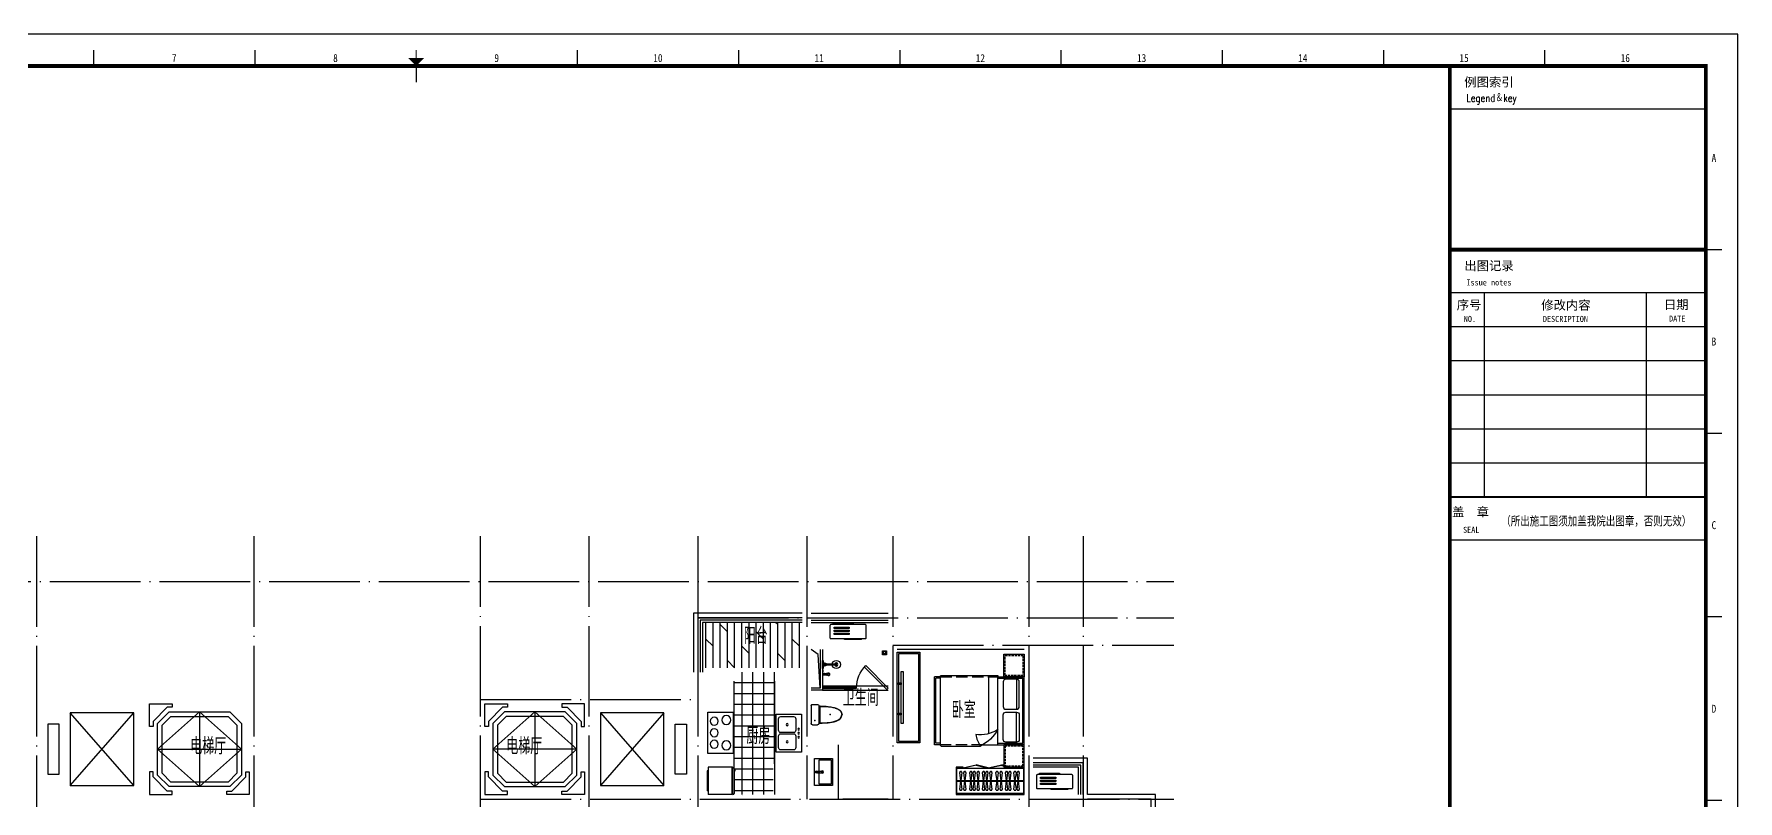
# Model space of a CAD drawing. Extents: x 921942 to 1159542, y -958603 to -790785.
# Drawn here: x 1003142 to 1040742, y -933579 to -916648 of the extents above; entities that cross this region are included whole.
import ezdxf
from ezdxf.enums import TextEntityAlignment as Align

# ---------------------------------------------------------------- set-up
doc = ezdxf.new("R2010")
doc.units = 0
doc.header["$LTSCALE"] = 1000
doc.header["$MEASUREMENT"] = 0
doc.linetypes.add('DASH', pattern=[0.35, 0.25, -0.1])
doc.linetypes.add('DOTE', pattern=[2.42, 2, -0.2, 0.02, -0.2])
doc.layers.get('0').update_dxf_attribs({"linetype": 'CONTINUOUS'})
for name, color, linetype in [('BALCONY', 6, 'CONTINUOUS'), ('DOTE', 1, 'DOTE'), ('STAIR', 2, 'CONTINUOUS'), ('TT', 7, 'CONTINUOUS'), ('WINDOW', 4, 'CONTINUOUS'), ('厨卫', 8, 'CONTINUOUS'), ('图框', 255, 'CONTINUOUS'), ('家具', 8, 'CONTINUOUS'), ('平面填充', 250, 'CONTINUOUS'), ('看线', 2, 'CONTINUOUS'), ('空调', 8, 'CONTINUOUS'), ('管道', 8, 'CONTINUOUS'), ('造型墙', 55, 'CONTINUOUS')]:
    doc.layers.add(name, color=color, linetype=linetype)
doc.styles.add('SHEET1', font='romanc.shx', dxfattribs={"width": 0.65, "bigfont": 'tssdchn.shx'})
doc.styles.get("Standard").update_dxf_attribs({"font": 'GBENOR', "bigfont": 'GBCBIG'})
doc.styles.add('TKZ1', font='SIMHEI.TTF', dxfattribs={"width": 0.7})
doc.styles.add('图签栏', font='SimSun.ttf')

# ---------------------------------------------------------------- blocks, each defined once
blk = doc.blocks.new('aswqdfrsgfh')
at = {"layer": '厨卫', "linetype": 'ByBlock'}
for p, q in [((-513, 299), (-513, -260)), ((401, 299), (-513, 299)), ((401, -260), (401, 299)), ((-513, -260), (401, -260))]:
    blk.add_line(p, q, dxfattribs=at)
for centre, radius in [((-310, 159), 88.9), ((-56, 159), 88.9), ((198, 159), 88.9), ((-336, -108), 102), ((223, -108), 102)]:
    blk.add_circle(centre, radius, dxfattribs=at)
blk = doc.blocks.new('asfsdgdfh')
at = {"layer": '厨卫'}
for p, q in [((-103, -121), (-103, -33)), ((-73, -121), (-73, -33))]:
    blk.add_line(p, q, dxfattribs=at)
blk.add_lwpolyline([(212, 214), (-388, 214), (-388, -186), (212, -186)], close=True, dxfattribs=at)
blk.add_lwpolyline([(-73, -86), (172, -86, 0.414214), (182, -76), (182, 174, 0.414214), (172, 184), (-348, 184, 0.414214), (-358, 174), (-358, -76, 0.414214), (-348, -86), (-103, -86)], format="xyb", dxfattribs=at)
for radius in [25, 20]:
    blk.add_circle((-88, -11), radius, dxfattribs=at)
for centre, radius, start, end in [((-88, -138), 23, 99.4881, 80.5119), ((-88, -138), 12.3, 106.4136, 73.5864), ((-88, -138), 10.7, 108.3951, 71.6049), ((218, -111), 310, 175.5082, 184.4918), ((-88, -87), 2.86, 0, 180), ((-88, -136), 2.86, 180, 0), ((-394, -111), 310, 355.5082, 4.4918)]:
    blk.add_arc(centre, radius, start, end, dxfattribs=at)
for centre in [(-88, -33), (-88, -42), (-88, -44)]:
    blk.add_ellipse(centre, major_axis=(-15.3, 0), ratio=0.448066, start_param=3.141593, end_param=6.283185, dxfattribs=at)
blk = doc.blocks.new('asfdgfhgfh')
at = {"layer": '厨卫', "lineweight": -3}
for p, q in [((-222, -50), (-222, -125)), ((-222, -72), (-192, -72)), ((-192, -50), (-192, -125)), ((-12, -37), (-12, -27)), ((4, -42), (4, -315)), ((14, -315), (14, -42)), ((31, -37), (31, -27))]:
    blk.add_line(p, q, dxfattribs=at)
at = {"layer": '厨卫', "color": 8}
for p, q in [((-6, -37), (-6, -27)), ((24, -34), (24, -27))]:
    blk.add_line(p, q, dxfattribs=at)
at = {"layer": '厨卫', "lineweight": -3}
for points in [[(-195, -40), (-195, -12), (-219, -12), (-219, -40)], [(-1, -27), (-46, -27), (-76, -22), (-76, -12)], [(-76, -12), (94, -12), (94, -22), (64, -27), (19, -27)], [(-19, -61), (-29, -61), (-29, -57), (-19, -57)], [(4, -82), (-19, -82), (-19, -37), (-6, -37)], [(24, -37), (37, -37), (37, -82), (14, -82)], [(37, -57), (47, -57), (47, -61), (37, -61)]]:
    blk.add_lwpolyline(points, dxfattribs=at)
for points in [[(-162, -12), (-162, -22), (-106, -22), (-106, -12)], [(40, -12), (40, -22), (-22, -22), (-22, -12)]]:
    blk.add_lwpolyline(points, close=True, dxfattribs=at)
at = {"layer": '厨卫', "color": 8}
for points in [[(4, -62), (-6, -62), (-6, -34), (-1, -34)], [(19, -34), (24, -34), (24, -62), (14, -62)]]:
    blk.add_lwpolyline(points, dxfattribs=at)
blk.add_lwpolyline([(19, -22), (19, -42), (-1, -42), (-1, -22)], close=True, dxfattribs=at)
for centre, radius in [((-207, -50), 15), ((-207, -99), 15), ((9, -315), 5)]:
    blk.add_circle(centre, radius, dxfattribs=at)
at = {"layer": '厨卫', "lineweight": -3}
blk.add_circle((9, -315), 89.5, dxfattribs=at)
for centre, start, end in [((-239, -119), 286.4181, 340.3267), ((-175, -119), 199.6733, 253.5819)]:
    blk.add_arc(centre, 17.7, start, end, dxfattribs=at)
at = {"layer": '厨卫', "color": 8}
for centre, radius, start, end in [((-207, -50), 17, 133.3359, 208.0725), ((-207, -99), 17, 151.9275, 28.0725), ((-207, -50), 17, 331.9275, 46.6641), ((9, -315), 35, 98.2132, 81.7868), ((9, -315), 9, 123.749, 56.251)]:
    blk.add_arc(centre, radius, start, end, dxfattribs=at)
at = {"layer": '厨卫', "lineweight": -3, "extrusion": (0, 0, -1)}
for centre, major_axis, ratio, start_param, end_param in [((-207, -147), (33.6, 0), 0.612909, -0.37962, 3.521213), ((-207, -138), (31.4, 0), 0.47884, -1.072899, 4.214492)]:
    blk.add_ellipse(centre, major_axis=major_axis, ratio=ratio, start_param=start_param, end_param=end_param, dxfattribs=at)
blk = doc.blocks.new('aswfdgdfh')
at = {"layer": '厨卫'}
blk.add_lwpolyline([(43, -43), (43, 43), (-43, 43), (-43, -43)], close=True, dxfattribs=at)
at = {"layer": '厨卫', "color": 8}
for points in [[(-33, 0), (-33, 1), (-17, 1), (-17, 0)], [(-24, 23), (-22, 24), (-11, 13), (-13, 12)], [(0, 33), (1, 33), (1, 17), (0, 17)], [(23, 24), (24, 22), (13, 11), (12, 13)], [(33, 0), (33, -1), (17, -1), (17, 0)], [(-23, -24), (-24, -22), (-13, -11), (-12, -13)], [(0, -33), (-1, -33), (-1, -17), (0, -17)], [(24, -23), (22, -24), (11, -13), (13, -12)]]:
    blk.add_lwpolyline(points, close=True, dxfattribs=at)
blk.add_circle((0, 0), 36.6, dxfattribs=at)
blk = doc.blocks.new('DR2045')
at = {"color": 0, "linetype": 'ByBlock'}
for p, q in [((0, 0), (-1.1, -1.1)), ((0, 0), (17, -17)), ((-1.1, -1.1), (15.9, -18))]:
    blk.add_line(p, q, dxfattribs=at)
blk.add_arc((0, 0), 24, 270, 315, dxfattribs=at)
blk = doc.blocks.new('asfdgfh')
at = {"layer": '厨卫', "ltscale": 100}
for p, q in [((-266, -207, 0), (-266, -92, 0)), ((159, -67, 0), (-241, -67, 0)), ((159, -232, 0), (-241, -232, 0)), ((145, -40, 0), (-228, -40, 0)), ((184, -207, 0), (184, -92, 0))]:
    blk.add_line(p, q, dxfattribs=at)
for centre, radius, start, end in [((-241, -92, 0), 25, 90, 180), ((-241, -207, 0), 25, 180, 270), ((-261, -39, 0), 33.7, 303.6157, 10.847), ((178, -39, 0), 33.9, 169.3113, 235.1347), ((159, -92, 0), 25, 0, 90), ((159, -207, 0), 25, 270, 0)]:
    blk.add_arc(centre, radius, start, end, dxfattribs=at)
for points, knots in [([(-227, -33, 0), (-227, 85, 0), (-226, 243, 0), (-137, 424, 0), (-69, 441, 0), (-41, 448, 0)], [0, 0, 0, 0, 355.24272, 473.249847, 556.576042, 556.576042, 556.576042, 556.576042]), ([(-222, -41, 0), (-222, -2, 0), (-222, 29, 0), (-220, 90, 0), (-219, 121, 0), (-213, 182, 0), (-208, 213, 0), (-198, 258, 0), (-194, 273, 0), (-187, 296, 0), (-184, 303, 0), (-180, 315, 0), (-179, 319, 0), (-176, 326, 0), (-174, 330, 0), (-170, 341, 0), (-167, 348, 0), (-160, 363, 0), (-156, 369, 0), (-148, 382, 0), (-143, 389, 0), (-134, 400, 0), (-129, 405, 0), (-121, 412, 0), (-118, 414, 0), (-112, 418, 0), (-109, 420, 0), (-102, 423, 0), (-99, 425, 0), (-92, 428, 0), (-89, 429, 0), (-78, 433, 0), (-71, 435, 0), (-56, 440, 0), (-48, 441, 0), (-40, 443, 0)], [0, 0, 0, 0, 92.762674, 92.762674, 185.525347, 185.525347, 278.288021, 278.288021, 324.669358, 324.669358, 347.860026, 347.860026, 359.45536, 359.45536, 371.050694, 371.050694, 394.241363, 394.241363, 417.432031, 417.432031, 440.6227, 440.6227, 463.813368, 463.813368, 475.408702, 475.408702, 487.004036, 487.004036, 498.599371, 498.599371, 510.194705, 510.194705, 533.385373, 533.385373, 556.576042, 556.576042, 556.576042, 556.576042]), ([(140, -40, 0), (140, -2, 0), (139, 29, 0), (138, 90, 0), (136, 121, 0), (130, 182, 0), (125, 213, 0), (115, 258, 0), (111, 273, 0), (104, 296, 0), (101, 303, 0), (97, 315, 0), (96, 319, 0), (93, 326, 0), (92, 330, 0), (87, 341, 0), (84, 348, 0), (77, 363, 0), (73, 369, 0), (65, 382, 0), (61, 389, 0), (51, 400, 0), (46, 405, 0), (38, 412, 0), (35, 414, 0), (29, 418, 0), (26, 420, 0), (20, 423, 0), (16, 425, 0), (10, 428, 0), (6, 429, 0), (-4, 433, 0), (-12, 435, 0), (-27, 440, 0), (-35, 441, 0), (-43, 443, 0)], [0, 0, 0, 0, 92.762674, 92.762674, 185.525347, 185.525347, 278.288021, 278.288021, 324.669358, 324.669358, 347.860026, 347.860026, 359.45536, 359.45536, 371.050694, 371.050694, 394.241363, 394.241363, 417.432031, 417.432031, 440.6227, 440.6227, 463.813368, 463.813368, 475.408702, 475.408702, 487.004036, 487.004036, 498.599371, 498.599371, 510.194705, 510.194705, 533.385373, 533.385373, 556.576042, 556.576042, 556.576042, 556.576042]), ([(145, -33, 0), (144, 85, 0), (143, 243, 0), (54, 424, 0), (-13, 441, 0), (-41, 448, 0)], [0, 0, 0, 0, 355.24272, 473.249847, 556.576042, 556.576042, 556.576042, 556.576042])]:
    blk.add_open_spline(points, degree=3, knots=knots, dxfattribs=at)
at = {"layer": '厨卫'}
for p in [(-42, 189, 0), (-171, -149, 0)]:
    blk.add_point(p, dxfattribs=at)
blk = doc.blocks.new('dgfgf')
at = {"layer": '家具'}
blk.add_lwpolyline([(7597, -62676), (7147, -62676), (7147, -63176), (7597, -63176), (7597, -62676), (7517, -62676)], dxfattribs=at)
at = {"layer": '家具', "color": 251, "linetype": 'DASH', "ltscale": 0.2}
blk.add_lwpolyline([(7567, -62706), (7177, -62706), (7177, -63146), (7567, -63146)], close=True, dxfattribs=at)
blk = doc.blocks.new('A$C72813290')
at = {"layer": '家具'}
for p, q in [((579, 2000), (0, 2000)), ((0, 500), (0, 2000)), ((30, 530), (30, 1970)), ((579, 1970), (30, 1970)), ((170, 1945), (170, 1283)), ((579, 500), (579, 2010)), ((1830, 2030), (599, 2030)), ((779, 753), (779, 2030)), ((1850, 500), (1850, 2000)), ((1850, 2000), (1980, 2000)), ((1850, 1970), (1950, 1970)), ((1950, 530), (1950, 1970)), ((1980, 500), (1980, 2000)), ((170, 555), (170, 1217)), ((912, 500), (0, 500)), ((579, 530), (30, 530)), ((1830, 470), (967, 470)), ((1850, 530), (1950, 530)), ((1850, 500), (1980, 500))]:
    blk.add_line(p, q, dxfattribs=at)
at = {"layer": '家具', "linetype": 'DASH'}
for p, q in [((1850, 2000), (579, 2000)), ((912, 500), (1850, 500))]:
    blk.add_line(p, q, dxfattribs=at)
at = {"layer": '家具'}
for points in [[(170, 1945), (405, 1945, -0.414214), (465, 1885), (465, 1343, -0.414214), (405, 1283), (170, 1283, -0.414214), (110, 1343), (110, 1885, -0.414214)], [(170, 555), (405, 555, 0.414214), (465, 615), (465, 1157, 0.414214), (405, 1217), (170, 1217, 0.414214), (110, 1157), (110, 615, 0.414214)]]:
    blk.add_lwpolyline(points, format="xyb", close=True, dxfattribs=at)
blk.add_lwpolyline([(579, 833, 0.180302), (1071, 725, -0.088637), (967, 470, 28871.271551)], format="xyb", dxfattribs=at)
for centre, radius, start, end in [((599, 2010), 20, 90, 180), ((1819, 2001), 30.7, 357.6884, 69.6917), ((1392, 1313), 944, 210.6075, 243.2773), ((1819, 499), 30.7, 290.3566, 2.3152)]:
    blk.add_arc(centre, radius, start, end, dxfattribs=at)
blk.add_blockref('dgfgf', (-7147, 65176), dxfattribs=at)
at = {"layer": '家具', "xscale": -1, "rotation": 180}
blk.add_blockref('dgfgf', (-7147, -62676), dxfattribs=at)
blk = doc.blocks.new('sderg fhfgjghj')
at = {"layer": '家具'}
blk.add_line((934, 186), (934, 206), dxfattribs=at)
at = {"layer": '家具', "color": 8}
for p, q in [((-553, -83), (1212, -84)), ((-553, -103), (1212, -104))]:
    blk.add_line(p, q, dxfattribs=at)
at = {"layer": '家具'}
for points in [[(-390, 187), (-390, 207), (-573, 207), (-573, -393), (1232, -394), (1232, 206), (934, 206)], [(-388, 187), (934, 186), (1212, 186), (1212, -374), (-553, -373), (-553, 187), (-388, 187)]]:
    blk.add_lwpolyline(points, dxfattribs=at)
at = {"layer": '家具', "color": 8}
for points in [[(-479, -280), (-452, -93), (-479, 93, -0.459921), (-459, 117), (-445, 117, -0.459921), (-425, 93), (-452, -93), (-425, -280, -0.459921), (-445, -303), (-459, -303, -0.459921)], [(-372, -280), (-346, -93), (-372, 93, -0.459921), (-353, 117), (-338, 117, -0.459921), (-319, 93), (-346, -93), (-319, -280, -0.459921), (-338, -303), (-353, -303, -0.459921)], [(-209, -280), (-182, -93), (-209, 93, -0.459921), (-189, 117), (-175, 117, -0.459921), (-155, 93), (-182, -93), (-155, -280, -0.459921), (-175, -303), (-189, -303, -0.459921)], [(-120, -280), (-93, -93), (-120, 93, -0.459921), (-100, 117), (-86, 117, -0.459921), (-66, 93), (-93, -93), (-66, -280, -0.459921), (-86, -303), (-100, -303, -0.459921)], [(-13, -280), (13, -93), (-13, 93, -0.459921), (6, 117), (21, 117, -0.459921), (40, 93), (13, -93), (40, -280, -0.459921), (21, -303), (6, -303, -0.459921)], [(128, -280), (155, -93), (128, 93, -0.459921), (148, 117), (162, 117, -0.459921), (182, 93), (155, -93), (182, -280, -0.459921), (162, -303), (148, -303, -0.459921)], [(217, -280), (244, -93), (217, 93, -0.459921), (236, 117), (251, 117, -0.459921), (270, 93), (244, -93), (270, -280, -0.459921), (251, -303), (236, -303, -0.459921)], [(323, -280), (350, -93), (323, 93, -0.459921), (343, 117), (357, 117, -0.459921), (377, 93), (350, -93), (377, -280, -0.459921), (357, -303), (343, -303, -0.459921)], [(483, -280), (510, -93), (483, 93, -0.459921), (503, 117), (518, 117, -0.459921), (537, 93), (510, -93), (537, -280, -0.459921), (518, -303), (503, -303, -0.459921)], [(590, -280), (617, -93), (590, 93, -0.459921), (610, 117), (624, 117, -0.459921), (644, 93), (617, -93), (644, -280, -0.459921), (624, -303), (610, -303, -0.459921)], [(737, -280), (764, -93), (737, 93, -0.459921), (757, 117), (771, 117, -0.459921), (791, 93), (764, -93), (791, -280, -0.459921), (771, -303), (757, -303, -0.459921)], [(826, -280), (852, -93), (826, 93, -0.459921), (845, 117), (860, 117, -0.459921), (879, 93), (852, -93), (879, -280, -0.459921), (860, -303), (845, -303, -0.459921)], [(961, -280), (988, -93), (961, 93, -0.459921), (981, 117), (995, 117, -0.459921), (1015, 93), (988, -93), (1015, -280, -0.459921), (995, -303), (981, -303, -0.459921)], [(1049, -280), (1076, -93), (1049, 93, -0.459921), (1069, 117), (1083, 117, -0.459921), (1103, 93), (1076, -93), (1103, -280, -0.459921), (1083, -303), (1069, -303, -0.459921)]]:
    blk.add_lwpolyline(points, format="xyb", close=True, dxfattribs=at)
at = {"layer": '家具'}
for points in [[(-388, 196), (-40, 259), (-39, 250), (-386, 187)], [(276, 196), (-40, 259), (-42, 250), (274, 187)], [(278, 196), (640, 259), (642, 249), (280, 186)], [(934, 196), (640, 259), (638, 249), (932, 186)]]:
    blk.add_lwpolyline(points, close=True, dxfattribs=at)
blk = doc.blocks.new('A$C2FB07499')
at = {"layer": '家具', "ltscale": 0.5}
blk.add_lwpolyline([(500, 0), (0, 0), (0, 2000), (500, 2000)], close=True, dxfattribs=at)
at = {"layer": '家具', "color": 251, "ltscale": 40}
for points in [[(470, 30), (30, 30), (30, 1970), (470, 1970)], [(368, 1572), (415, 1572), (415, 428), (368, 428)], [(415, 1381), (480, 1381), (480, 1343), (415, 1343)], [(415, 717), (480, 717), (480, 679), (415, 679)]]:
    blk.add_lwpolyline(points, close=True, dxfattribs=at)
blk = doc.blocks.new('wasfsdgdfh')
at = {"layer": '厨卫', "linetype": 'ByBlock'}
for p, q in [((-317, 406), (241, 406)), ((-317, -432), (-317, 406)), ((241, 406), (241, -432)), ((-190, 51), (-190, 305)), ((-140, 356), (140, 356)), ((140, 0), (-140, 0)), ((190, 305), (190, 51)), ((-190, -330), (-190, -76)), ((-140, -25), (140, -25)), ((190, -76), (190, -330)), ((241, -432), (-317, -432)), ((140, -381), (-140, -381))]:
    blk.add_line(p, q, dxfattribs=at)
at = {"layer": '厨卫', "linetype": 'ByBlock', "extrusion": (0, 0, -1)}
for centre, major_axis, start_param, end_param in [((-254, 76), (-13.5, 13.5), 3.926991, 10.210176), ((-254, -13), (-13.5, 13.5), 3.926991, 10.210176), ((-140, 305), (0.1, 50.8), 4.711206, 6.282002), ((-140, 51), (-0.1, 50.8), 3.142779, 4.713576), ((0, 178), (-18, 18), 3.926991, 10.210176), ((140, 305), (-0.1, 50.8), 0.001187, 1.571983), ((140, 51), (0.1, 50.8), 1.569613, 3.140409), ((-254, -102), (-13.5, 13.5), 3.926991, 10.210176), ((-140, -76), (0.1, 50.8), 4.711206, 6.282002), ((-140, -330), (-0.1, 50.8), 3.142779, 4.713576), ((0, -203), (-18, 18), 3.926991, 10.210176), ((140, -76), (-0.1, 50.8), 0.001187, 1.571983), ((140, -330), (0.1, 50.8), 1.569613, 3.140409)]:
    blk.add_ellipse(centre, major_axis=major_axis, ratio=1, start_param=start_param, end_param=end_param, dxfattribs=at)
blk = doc.blocks.new('A$C0C200289')
at = {"layer": '家具'}
for p, q in [((-150, 72), (-150, 597)), ((600, 597), (-150, 597)), ((500, 623), (-48, 623)), ((-48, 613), (-48, 623)), ((500, 613), (-48, 613)), ((500, 613), (500, 623)), ((600, 72), (600, 597)), ((-144, 72), (-150, 72)), ((-150, 53), (-150, 62)), ((-144, 62), (-150, 62)), ((-144, 62), (-144, 72)), ((568, 22), (-118, 22)), ((499, 22), (499, 0)), ((535, 22), (535, 0)), ((594, 62), (594, 72)), ((594, 72), (600, 72)), ((594, 62), (600, 62)), ((600, 53), (600, 62)), ((499, 0), (535, 0))]:
    blk.add_line(p, q, dxfattribs=at)
at = {"layer": '家具', "color": 251}
for p, q in [((594, 72), (-144, 72)), ((594, 62), (-144, 62))]:
    blk.add_line(p, q, dxfattribs=at)
at = {"layer": '家具'}
for centre, start, end in [((-118, 53), 180, 270), ((568, 53), 270, 0)]:
    blk.add_arc(centre, 31.5, start, end, dxfattribs=at)
blk = doc.blocks.new('空调机')
at = {"layer": '空调', "color": 8}
for p, q in [((2416486, -275315), (2416486, -275325)), ((2416849, -275305), (2416496, -275305)), ((2416859, -275325), (2416859, -275315))]:
    blk.add_line(p, q, dxfattribs=at)
blk.add_lwpolyline([(2416186, -275325), (2416946, -275325, -0.414214), (2416966, -275345), (2416966, -275615, -0.414214), (2416946, -275635), (2416186, -275635, -0.414214), (2416166, -275615), (2416166, -275345, -0.414214)], format="xyb", close=True, dxfattribs=at)
for points in [[(2416256, -275445), (2416592, -275445), (2416592, -275416), (2416256, -275416)], [(2416256, -275511), (2416592, -275511), (2416592, -275482), (2416256, -275482)], [(2416256, -275577), (2416592, -275577), (2416592, -275548), (2416256, -275548)], [(2416235, -275664), (2416675, -275664), (2416675, -275649), (2416235, -275649)]]:
    blk.add_lwpolyline(points, close=True, dxfattribs=at)
for centre, start, end in [((2416496, -275315), 90, 180), ((2416849, -275315), 0, 90)]:
    blk.add_arc(centre, 10, start, end, dxfattribs=at)
blk = doc.blocks.new('图框2')
at = {"layer": '图框', "color": 0}
for p, q in [((84100, 59400), (0, 59400)), ((84100, 0), (84100, 59400)), ((32725, 58900), (32725, 58400)), ((37762, 58900), (37762, 58400)), ((47838, 58900), (47838, 58400)), ((52875, 58900), (52875, 58400)), ((57912, 58900), (57912, 58400)), ((62950, 58900), (62950, 58400)), ((67988, 58900), (67988, 58400)), ((73025, 58900), (73025, 58400)), ((78062, 58900), (78062, 58400)), ((42800, 58400), (42800, 57900)), ((75100, 57067), (83100, 57067)), ((75100, 52660), (83100, 52660)), ((83600, 52660), (83100, 52660)), ((75100, 51327), (83100, 51327)), ((76167, 51327), (76167, 44927)), ((81233, 51327), (81233, 44927)), ((75100, 50260), (83100, 50260)), ((75100, 49193), (83100, 49193)), ((75100, 48127), (83100, 48127)), ((75100, 47060), (83100, 47060)), ((83600, 46920), (83100, 46920)), ((75100, 45993), (83100, 45993)), ((75100, 44927), (83100, 44927)), ((75100, 43593), (83100, 43593)), ((75100, 43593), (83100, 43593)), ((83600, 41180), (83100, 41180)), ((83600, 35440), (83100, 35440))]:
    blk.add_line(p, q, dxfattribs=at)
for points, const_width in [([(42800, 58650), (42800, 58900)], 30), ([(75100, 58400), (75100, 1000)], 120), ([(75100, 52660), (83100, 52660)], 120), ([(75100, 44927), (83100, 44927)], 66.7)]:
    blk.add_lwpolyline(points, dxfattribs=dict(at, const_width=const_width))
at = {"layer": '图框', "color": 0, "const_width": 120}
blk.add_lwpolyline([(83100, 58400), (2500, 58400), (2500, 1000), (83100, 1000)], close=True, dxfattribs=at)
at = {"layer": '图框', "color": 0}
blk.add_solid([(42550, 58650), (43050, 58650), (42800, 58400)], dxfattribs=at)
at = {"layer": '图框', "color": 0, "style": 'TKZ1', "width": 0.85}
for s, p in [('7', (35244, 58650)), ('8', (40281, 58650)), ('9', (45319, 58650)), ('10', (50356, 58650)), ('11', (55394, 58650)), ('12', (60431, 58650)), ('13', (65469, 58650)), ('14', (70506, 58650)), ('15', (75544, 58650)), ('16', (80581, 58650)), ('A', (83350, 55530)), ('B', (83350, 49790)), ('C', (83350, 44050)), ('D', (83350, 38310))]:
    blk.add_text(s, height=250, dxfattribs=at).set_placement(p, align=Align.MIDDLE)
at = {"layer": '图框', "color": 0, "style": '图签栏'}
for s, height, p in [('例图索引', 282.8, (75551, 57759)), ('出图记录', 282.8, (75551, 52019)), ('Issue notes', 188.55, (75615, 51542)), ('序号', 282.8, (75315, 50792)), ('修改内容', 282.8, (77955, 50787)), ('日期', 282.8, (81788, 50803)), ('NO.', 188.6, (75534, 50402)), ('DESCRIPTION', 188.55, (78005, 50402)), ('DATE', 188.6, (81948, 50413)), ('盖  章', 282.8, (75167, 44324)), ('SEAL', 188.6, (75511, 43809))]:
    blk.add_text(s, height=height, dxfattribs=at).set_placement(p)
at = {"layer": '图框', "color": 0}
for s, height, style, width, p in [('Legend＆key', 240, 'SHEET1', 0.8, (75615, 57282)), ('（所出施工图须加盖我院出图章，否则无效）', 282.83, '图签栏', 0.75, (76705, 44040))]:
    blk.add_text(s, height=height, dxfattribs=dict(at, style=style, width=width)).set_placement(p)

msp = doc.modelspace()

# ---------------------------------------------------------------- hatches: boundary and pattern name
at = {"layer": '平面填充'}
h = msp.add_hatch(dxfattribs=at)
h.set_pattern_fill('DOLMIT', color=256, scale=200, angle=90, style=0)
h.set_pattern_definition([(90, (236289.77, -78478.2), (-158.748412, 1e-14), []), (135, (236289.77, -78478.2), (-317.4966, -317.4966), [224.50425, -449.008])])
h.paths.add_polyline_path([(1019752, -929957), (1019752, -929957), (1019792, -929957), (1019792, -930637), (1020092, -930637), (1020092, -929637), (1017892, -929637), (1017892, -930637), (1018992, -930637), (1018998, -930637, -0.369737)])
h.paths.add_polyline_path([(1019752, -929957, 0.369737), (1018998, -930637), (1019752, -930637)])
h.paths.add_polyline_path([(1018759, -930239), (1019403, -930239), (1019403, -929680), (1018759, -929680)], flags=24)
h = msp.add_hatch(dxfattribs=at)
h.set_pattern_fill('NET', color=256, scale=75, style=0)
h.set_pattern_definition([(0, (236289.77, -78478.2), (0, 238.125), []), (90, (236289.77, -78478.2), (-238.125, 1e-14), [])])
edge = h.paths.add_edge_path()
edge.add_line((1019492, -930837), (1019492, -930737))
edge.add_line((1019492, -930737), (1019452, -930737))
edge.add_line((1019452, -930737), (1018692, -930737))
edge.add_line((1018692, -930737), (1018692, -930837))
edge.add_line((1018692, -930837), (1018592, -930837))
edge.add_line((1018592, -930837), (1018592, -932858))
edge.add_ellipse((1018561, -932862), major_axis=(31.5, 0), ratio=0.8, start_angle=0, end_angle=90, ccw=False)
edge.add_line((1018593, -932862), (1018593, -932889))
edge.add_line((1018593, -932889), (1018615, -932889))
edge.add_line((1018615, -932889), (1018615, -932917))
edge.add_line((1018615, -932917), (1018593, -932917))
edge.add_line((1018593, -932917), (1018593, -933412))
edge.add_ellipse((1018561, -933412), major_axis=(-31.5, 0), ratio=0.8, start_angle=90.0041, end_angle=180, ccw=False)
edge.add_line((1018570, -933437), (1018692, -933437))
edge.add_line((1018692, -933437), (1018692, -933537))
edge.add_arc((1019472, -933537), 780, 91.4693, 179.999, ccw=False)
edge.add_line((1019452, -932757), (1019452, -932757))
edge.add_line((1019452, -932757), (1019492, -932757))
edge.add_line((1019492, -932757), (1019492, -930837))
h.paths.add_polyline_path([(1018783, -932434), (1019462, -932434), (1019462, -931893), (1018783, -931893)], flags=24)
edge = h.paths.add_edge_path()
edge.add_line((1018698, -933437), (1019452, -933437))
edge.add_line((1019452, -933437), (1019452, -932757))
edge.add_arc((1019472, -933537), 780, 91.4693, 172.6341)

# ---------------------------------------------------------------- linework, layer by layer
at = {"layer": 'BALCONY', "color": 8}
for p, q in [((1020292, -929437), (1021992, -929437)), ((1020292, -929637), (1021992, -929637))]:
    msp.add_line(p, q, dxfattribs=at)
at = {"layer": 'BALCONY'}
for p, q in [((1020292, -929537), (1021992, -929537)), ((1020292, -929587), (1021992, -929587))]:
    msp.add_line(p, q, dxfattribs=at)
at = {"layer": 'BALCONY', "color": 8}
for points in [[(1020092, -929437), (1017692, -929437), (1017692, -930737)], [(1020092, -929637), (1017892, -929637), (1017892, -930737)], [(1026392, -933437), (1026392, -932637), (1025192, -932637)], [(1026192, -933437), (1026192, -932837), (1025192, -932837)], [(1025192, -940137), (1027892, -940137), (1027892, -933437), (1026392, -933437)]]:
    msp.add_lwpolyline(points, dxfattribs=at)
at = {"layer": 'BALCONY'}
for points in [[(1020092, -929537), (1017792, -929537), (1017792, -930737)], [(1020092, -929587), (1017842, -929587), (1017842, -930737)], [(1026292, -933437), (1026292, -932737), (1025192, -932737)], [(1026242, -933437), (1026242, -932787), (1025192, -932787)], [(1025192, -940037), (1027792, -940037), (1027792, -933537), (1026392, -933537)]]:
    msp.add_lwpolyline(points, dxfattribs=at)
at = {"layer": 'DOTE', "linetype": 'DOTE'}
for p, q in [((1003192, -927737), (1003192, -948837)), ((1007992, -927737), (1007992, -939437)), ((1012992, -934137), (1012992, -927737)), ((1015392, -934137), (1015392, -927737)), ((1017792, -927737), (1017792, -948837)), ((1020192, -927737), (1020192, -933537)), ((1022092, -927737), (1022092, -933537)), ((1025092, -927737), (1025092, -948837)), ((1026292, -927737), (1026292, -948837)), ((991392, -928737), (1028292, -928737)), ((1017792, -929537), (1028292, -929537)), ((1022092, -930137), (1028292, -930137)), ((1012992, -931337), (1017792, -931337)), ((1012992, -933537), (1028292, -933537))]:
    msp.add_line(p, q, dxfattribs=at)
at = {"layer": 'STAIR'}
for p, q in [((1005342, -931637), (1003942, -931637)), ((1003942, -931637), (1003942, -933237)), ((1003942, -933237), (1005342, -931637)), ((1005342, -933237), (1003942, -931637)), ((1005342, -933237), (1005342, -931637)), ((1017042, -931637), (1015642, -931637)), ((1015642, -931637), (1015642, -933237)), ((1017042, -931637), (1015642, -933237)), ((1015642, -931637), (1017042, -933237)), ((1017042, -933237), (1017042, -931637)), ((1003692, -931887), (1003442, -931887)), ((1003442, -931887), (1003442, -932987)), ((1003692, -932987), (1003692, -931887)), ((1017292, -932987), (1017292, -931887)), ((1017292, -931887), (1017542, -931887)), ((1017542, -931887), (1017542, -932987)), ((1003442, -932987), (1003692, -932987)), ((1003942, -933237), (1005342, -933237)), ((1015642, -933237), (1017042, -933237)), ((1017542, -932987), (1017292, -932987))]:
    msp.add_line(p, q, dxfattribs=at)
at = {"layer": 'WINDOW'}
msp.add_line((1021992, -933537), (1020992, -933537), dxfattribs=at)
at = {"layer": '厨卫', "color": 3}
for p, q in [((1020542, -931037), (1021992, -931037)), ((1020542, -931137), (1021992, -931137))]:
    msp.add_line(p, q, dxfattribs=at)
at = {"layer": '厨卫', "linetype": 'ByBlock'}
for p, q in [((1021292, -931072), (1020542, -931072)), ((1021292, -931102), (1020542, -931102))]:
    msp.add_line(p, q, dxfattribs=at)
at = {"layer": '厨卫'}
msp.add_line((1020892, -933537), (1020892, -932337), dxfattribs=at)
for points in [[(1018592, -932856), (1018592, -930937)], [(1019492, -933437), (1019492, -930937)]]:
    msp.add_lwpolyline(points, dxfattribs=at)
at = {"layer": '平面填充'}
for p, q in [((1006792, -931612), (1006792, -933262)), ((1014192, -931612), (1014192, -933262)), ((1005867, -932437), (1007717, -932437)), ((1015117, -932437), (1013267, -932437))]:
    msp.add_line(p, q, dxfattribs=at)
for points in [[(1006792, -931612), (1007717, -932437), (1006792, -933262), (1005867, -932437)], [(1006121, -931612), (1007463, -931612), (1007717, -931866), (1007717, -933008), (1007463, -933262), (1006121, -933262), (1005867, -933008), (1005867, -931866)], [(1006162, -931712), (1007422, -931712), (1007617, -931907), (1007617, -932966), (1007422, -933162), (1006162, -933162), (1005967, -932966), (1005967, -931907)], [(1014192, -931612), (1013267, -932437), (1014192, -933262), (1015117, -932437)], [(1014863, -931612), (1013521, -931612), (1013267, -931866), (1013267, -933008), (1013521, -933262), (1014863, -933262), (1015117, -933008), (1015117, -931866)], [(1014822, -931712), (1013562, -931712), (1013367, -931907), (1013367, -932966), (1013562, -933162), (1014822, -933162), (1015017, -932966), (1015017, -931907)]]:
    msp.add_lwpolyline(points, close=True, dxfattribs=at)
at = {"layer": '看线'}
msp.add_line((1024992, -930237), (1022192, -930237), dxfattribs=at)
at = {"layer": '管道'}
for points in [[(1020542, -930237), (1020542, -931137), (1020292, -931137)], [(1020492, -930237), (1020492, -931087), (1020292, -931087)], [(1020492, -931087), (1020445, -930347), (1020292, -930237)]]:
    msp.add_lwpolyline(points, dxfattribs=at)
at = {"layer": '造型墙'}
for points in [[(1006192, -931437), (1006192, -931512), (1006079, -931512), (1005767, -931824), (1005767, -931937), (1005692, -931937), (1005692, -931437), (1006192, -931437)], [(1013592, -931437), (1013592, -931512), (1013479, -931512), (1013167, -931824), (1013167, -931937), (1013092, -931937), (1013092, -931437), (1013592, -931437)], [(1014792, -931437), (1014792, -931512), (1014904, -931512), (1015217, -931824), (1015217, -931937), (1015292, -931937), (1015292, -931437), (1014792, -931437)], [(1006192, -933437), (1006192, -933362), (1006079, -933362), (1005767, -933049), (1005767, -932937), (1005692, -932937), (1005692, -933437), (1006192, -933437)], [(1007392, -933437), (1007392, -933362), (1007504, -933362), (1007817, -933049), (1007817, -932937), (1007892, -932937), (1007892, -933437), (1007392, -933437)], [(1013592, -933437), (1013592, -933362), (1013479, -933362), (1013167, -933049), (1013167, -932937), (1013092, -932937), (1013092, -933437), (1013592, -933437)], [(1014792, -933437), (1014792, -933362), (1014904, -933362), (1015217, -933049), (1015217, -932937), (1015292, -932937), (1015292, -933437), (1014792, -933437)]]:
    msp.add_lwpolyline(points, dxfattribs=at)

# ---------------------------------------------------------------- block references
at = {"layer": '厨卫'}
for name, p, rotation in [('asfdgfhgfh', (1020530, -930576), 90), ('wasfsdgdfh', (1019761, -932096), 180)]:
    msp.add_blockref(name, p, dxfattribs=dict(at, rotation=rotation))
at = {"layer": '厨卫', "linetype": 'ByBlock', "xscale": -29.16666666674428, "yscale": 29.16666666674428, "zscale": 29.16666666670181, "rotation": 270}
msp.add_blockref('DR2045', (1021992, -931087), dxfattribs=at)
at = {"layer": '厨卫', "xscale": -1}
for name, p, rotation in [('aswfdgdfh', (1021909, -930307), 270), ('aswqdfrsgfh', (1018310, -932129), 90), ('asfdgfh', (1020524, -931632, 0), 270), ('asfsdgdfh', (1020550, -932852), 270)]:
    msp.add_blockref(name, p, dxfattribs=dict(at, rotation=rotation))
at = {"layer": '图框', "color": 0, "linetype": 'ByBlock', "xscale": 0.7063020216301084, "yscale": 0.7063020213972777, "zscale": 0.7063020214030876}
msp.add_blockref('图框2', (981342, -958603), dxfattribs=at)
at = {"layer": '家具', "rotation": 180}
msp.add_blockref('A$C2FB07499', (1022692, -930295), dxfattribs=at)
at = {"layer": '家具'}
for name, p, xscale in [('A$C72813290', (1024992, -932837), -1), ('sderg fhfgjghj', (1023968, -933043), 0.8307000000495464)]:
    msp.add_blockref(name, p, dxfattribs=dict(at, xscale=xscale))
at = {"layer": '家具', "xscale": 0.8000000000465661, "rotation": 90}
msp.add_blockref('A$C0C200289', (1018615, -933317), dxfattribs=at)
at = {"layer": '空调', "xscale": -1, "rotation": 180}
for p in [(-1395460, -1205321), (-1390904, -1208633)]:
    msp.add_blockref('空调机', p, dxfattribs=at)

# ---------------------------------------------------------------- texts
at = {"layer": 'TT', "color": 0, "linetype": 'Continuous'}
for s, p in [('阳台', (1018804, -930118)), ('卫生间', (1020988, -931485)), ('卧室', (1023392, -931753)), ('厨房', (1018861, -932324)), ('电梯厅', (1006587, -932552)), ('电梯厅', (1013562, -932552))]:
    msp.add_text(s, height=367.5, dxfattribs=at).set_placement(p)

doc.saveas('drawing.dxf')
